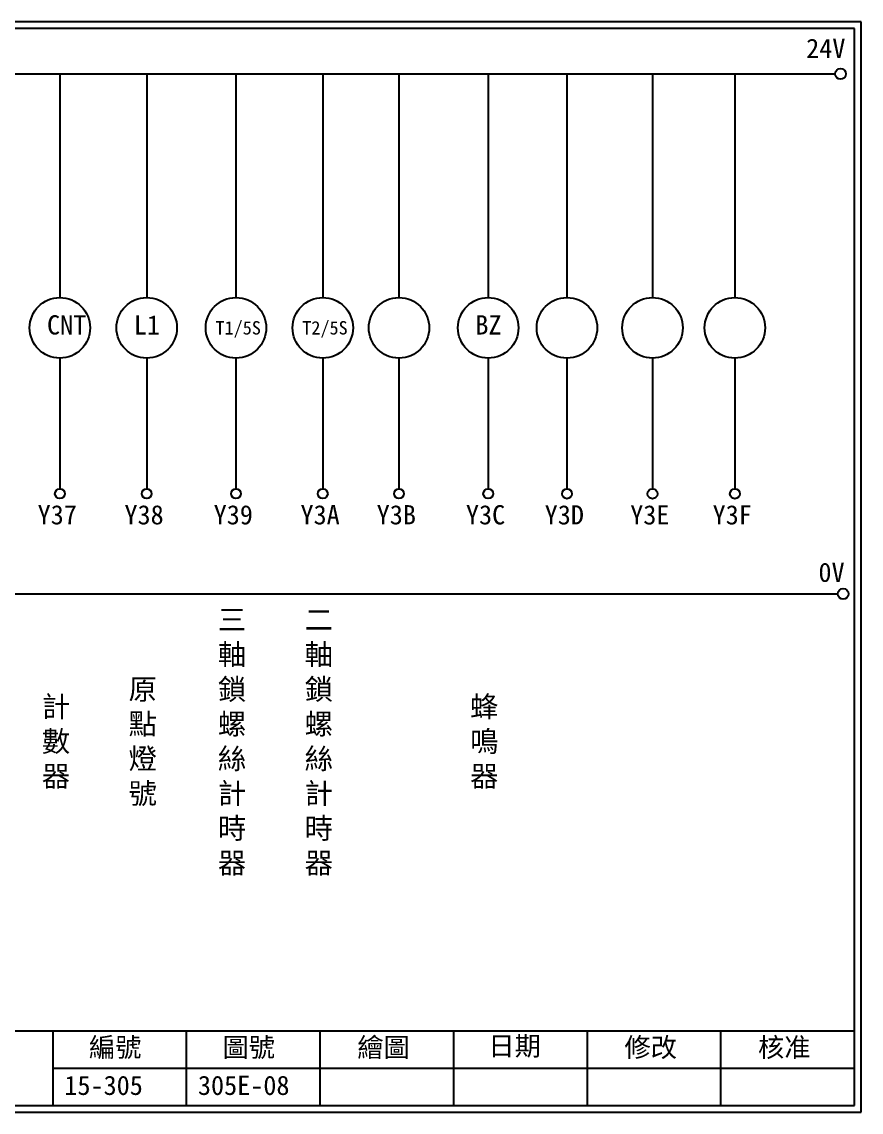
# Model space of a CAD drawing. Extents: x 889 to 1176, y 251 to 455.
# Drawn here: x 1019 to 1176.1, y 251.2 to 455.2 of the extents above; entities that cross this region are included whole.
import ezdxf

# ---------------------------------------------------------------- set-up
doc = ezdxf.new("R2010")
doc.units = 0
doc.layers.get('0').update_dxf_attribs({"linetype": 'CONTINUOUS'})
doc.layers.add('圖框層', color=7, linetype='CONTINUOUS')
doc.layers.add('標尺寸層', color=3, linetype='CONTINUOUS')
doc.styles.add('CNS', font='romanc.shx', dxfattribs={"bigfont": 'chineset.shx'})
doc.styles.add('STSL', font='kaiu.ttf')

msp = doc.modelspace()

# ---------------------------------------------------------------- linework, layer by layer
for centre in [(1172.21, 445.42), (1172.69, 348.15)]:
    msp.add_circle(centre, 1)
at = {"layer": '圖框層', "color": 7}
for p, q in [((1176.07, 455.16), (889.07, 455.16)), ((1176.07, 251.2), (1176.07, 455.16)), ((1174.82, 453.91), (890.32, 453.91)), ((1174.82, 252.44), (1174.82, 453.91)), ((890.32, 266.44), (1174.82, 266.44)), ((1024.82, 252.44), (1024.82, 266.44)), ((1049.82, 252.44), (1049.82, 266.44)), ((1074.82, 252.44), (1074.82, 266.44)), ((1099.82, 252.44), (1099.82, 266.44)), ((1124.82, 252.44), (1124.82, 266.44)), ((1149.82, 252.44), (1149.82, 266.44)), ((1024.82, 259.44), (1174.82, 259.44)), ((889.07, 251.2), (1176.07, 251.2)), ((890.32, 252.44), (1174.82, 252.44))]:
    msp.add_line(p, q, dxfattribs=at)
at = {"layer": '標尺寸層', "color": 7}
for p, q in [((893.61, 445.42), (1171.21, 445.42)), ((1026.1, 445.42), (1026.1, 403.59)), ((1042.35, 445.42), (1042.35, 403.59)), ((1059.05, 445.42), (1059.05, 403.59)), ((1075.3, 445.42), (1075.3, 403.59)), ((1089.56, 445.42), (1089.56, 403.59)), ((1106.26, 445.42), (1106.26, 403.59)), ((1121, 445.42), (1121, 403.59)), ((1137.01, 445.4), (1137.01, 403.57)), ((1152.43, 445.42), (1152.43, 403.59)), ((1026.1, 392.26), (1026.1, 367.81)), ((1042.35, 392.26), (1042.35, 367.81)), ((1059.05, 392.26), (1059.05, 367.81)), ((1075.3, 392.26), (1075.3, 367.81)), ((1089.56, 392.26), (1089.56, 367.81)), ((1106.26, 392.26), (1106.26, 367.81)), ((1121, 392.26), (1121, 367.81)), ((1137.01, 392.25), (1137.01, 367.8)), ((1152.43, 392.26), (1152.43, 367.81)), ((893.82, 348.15), (1171.69, 348.15))]:
    msp.add_line(p, q, dxfattribs=at)
for centre, radius in [((1026.1, 397.92), 5.66), ((1042.35, 397.92), 5.66), ((1059.05, 397.92), 5.66), ((1075.3, 397.92), 5.66), ((1089.56, 397.92), 5.66), ((1106.26, 397.92), 5.66), ((1121, 397.92), 5.66), ((1137.01, 397.91), 5.66), ((1152.43, 397.92), 5.66), ((1026.1, 366.89), 0.92), ((1042.35, 366.89), 0.92), ((1059.05, 366.89), 0.92), ((1075.3, 366.89), 0.92), ((1089.56, 366.89), 0.92), ((1106.26, 366.89), 0.92), ((1121, 366.88), 0.92), ((1137.01, 366.88), 0.92), ((1152.43, 366.88), 0.92)]:
    msp.add_circle(centre, radius, dxfattribs=at)

# ---------------------------------------------------------------- texts
at = {"layer": '圖框層', "color": 4, "style": 'STSL'}
for s, height, p in [('24V', 3.6, (1165.77, 448.41)), ('CNT', 3.6, (1023.69, 396.67)), ('L1', 3.6, (1039.94, 396.67)), ('BZ', 3.6, (1103.86, 396.67)), ('T1/5S', 2.5, (1055.21, 396.67)), ('T2/5S', 2.5, (1071.46, 396.67)), ('Y37 ', 3.6, (1021.93, 361.15)), ('Y38', 3.6, (1038.18, 361.15)), ('Y39', 3.6, (1054.88, 361.15)), ('Y3A', 3.6, (1071.13, 361.15)), ('Y3B', 3.6, (1085.39, 361.15)), ('Y3C', 3.6, (1102.09, 361.15)), ('Y3D', 3.6, (1116.83, 361.14)), ('Y3E', 3.6, (1132.84, 361.14)), ('Y3F', 3.6, (1148.26, 361.14)), ('0V', 3.6, (1168.07, 350.4)), ('編號', 3.6, (1031.54, 261.53)), ('圖號', 3.6, (1056.54, 261.53)), ('繪圖', 3.6, (1081.76, 261.53)), ('日期', 3.6, (1106.29, 261.78)), ('修改', 3.6, (1131.76, 261.53)), ('核准', 3.6, (1156.76, 261.53)), ('15-305', 3.6, (1026.93, 254.42)), ('305E-08', 3.6, (1051.93, 254.42))]:
    msp.add_text(s, height=height, dxfattribs=at).set_placement(p)
at = {"layer": '標尺寸層', "color": 7, "char_height": 3.9, "width": 2.8481, "attachment_point": 5, "style": 'CNS'}
for s, insert in [('{\\fDFKai-SB|b0|i0|c136|p65;三軸鎖螺絲計時器}', (1058.32, 320.36)), ('{\\fDFKai-SB|b0|i0|c136|p65;二軸鎖螺絲計時器}', (1074.56, 320.36)), ('{\\fDFKai-SB|b0|i0|c136|p65;原點燈號}', (1041.61, 320.36)), ('{\\fDFKai-SB|b0|i0|c136|p65;計數器}', (1025.36, 320.36)), ('{\\fDFKai-SB|b0|i0|c136|p65;蜂鳴器}', (1105.53, 320.36))]:
    msp.add_mtext(s, dxfattribs=dict(at, insert=insert))

doc.saveas('drawing.dxf')
